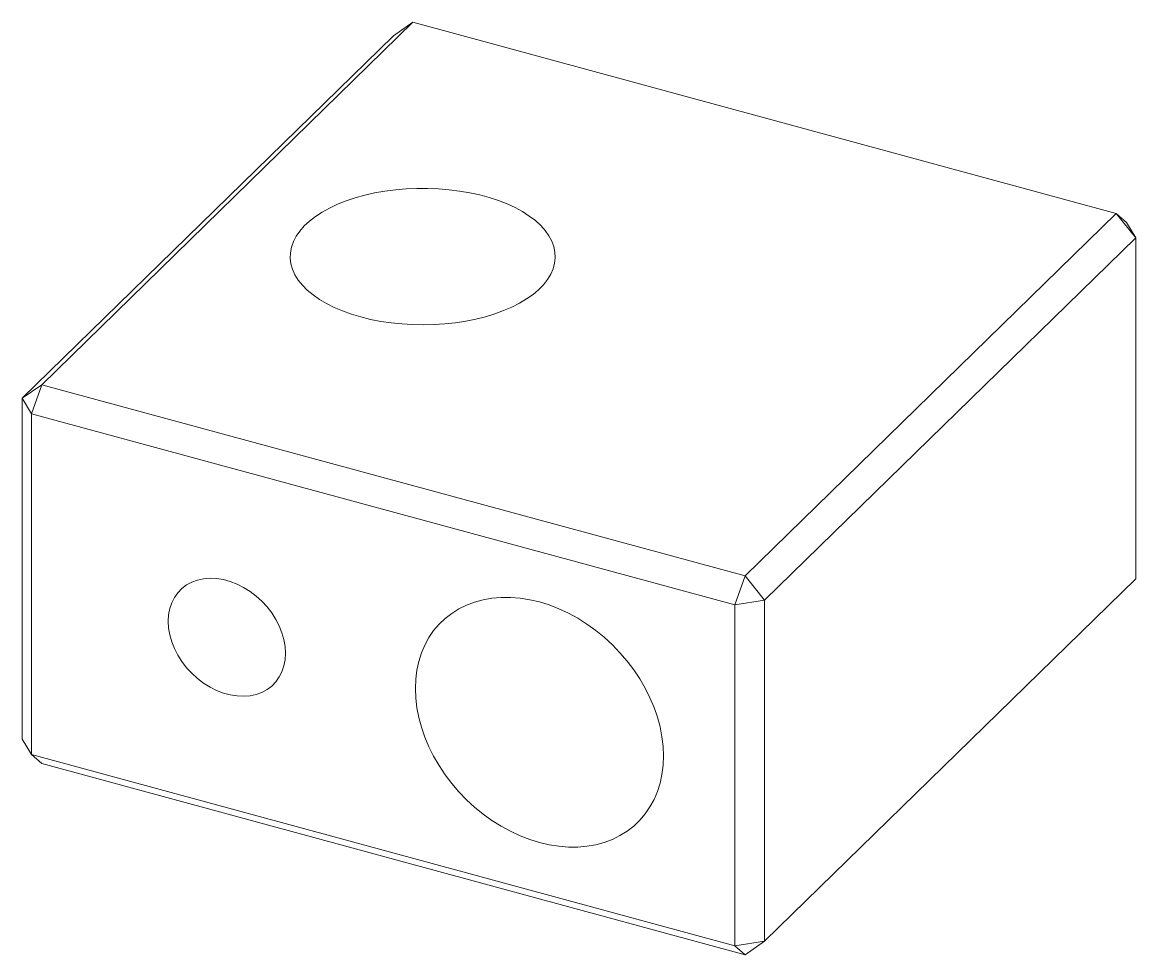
# Paper-space layout '_Trimetric' of a CAD drawing. Header units: millimetres. Extents: x -12.6 to 12.6, y -6.3 to 14.8.
import ezdxf

# ---------------------------------------------------------------- set-up
doc = ezdxf.new("R2010")
doc.units = ezdxf.units.MM

psp = doc.layouts.new('_Trimetric')

# ---------------------------------------------------------------- linework, layer by layer
at = {"color": 7, "linetype": 'Continuous', "lineweight": 15}
for p, q in [((-3.76, 14.835), (-12.16, 6.635)), ((-3.76, 14.835), (-4.202, 14.526)), ((12.16, 10.508), (-3.76, 14.835)), ((-12.602, 6.327), (-4.202, 14.526)), ((3.76, 2.309), (12.16, 10.508)), ((12.602, 9.959), (12.16, 10.508)), ((12.393, 10.307), (12.16, 10.508)), ((12.393, 10.307), (12.602, 9.959)), ((12.602, 9.959), (4.202, 1.76)), ((12.602, 2.245), (12.602, 9.959)), ((-12.16, 6.635), (-12.602, 6.327)), ((-12.393, 5.979), (-12.16, 6.635)), ((-12.16, 6.635), (3.76, 2.309)), ((-12.393, 5.979), (-12.602, 6.327)), ((-12.602, -1.388), (-12.602, 6.327)), ((3.526, 1.652), (-12.393, 5.979)), ((-12.393, 5.979), (-12.393, -1.735)), ((3.76, 2.309), (3.526, 1.652)), ((4.202, 1.76), (3.76, 2.309)), ((4.202, -5.954), (12.602, 2.245)), ((4.202, 1.76), (3.526, 1.652)), ((3.526, -6.062), (3.526, 1.652)), ((4.202, 1.76), (4.202, -5.954)), ((-12.393, -1.735), (-12.602, -1.388)), ((-12.393, -1.735), (3.526, -6.062)), ((-12.393, -1.735), (-12.16, -1.936)), ((3.76, -6.263), (-12.16, -1.936)), ((4.202, -5.954), (3.526, -6.062)), ((3.76, -6.263), (4.202, -5.954)), ((3.76, -6.263), (3.526, -6.062))]:
    psp.add_line(p, q, dxfattribs=at)
at = {"color": 7, "linetype": 'Continuous', "lineweight": 15, "flags": 128}
for points in [[(-4.938, 8.167), (-4.717, 8.112), (-4.488, 8.068), (-4.253, 8.033), (-4.013, 8.008), (-3.77, 7.993), (-3.526, 7.988), (-3.281, 7.994), (-3.038, 8.01), (-2.799, 8.036), (-2.564, 8.072), (-2.336, 8.117), (-2.116, 8.172), (-1.906, 8.237), (-1.706, 8.31), (-1.518, 8.391), (-1.344, 8.479), (-1.185, 8.575), (-1.041, 8.677), (-0.914, 8.784), (-0.804, 8.897), (-0.712, 9.014), (-0.639, 9.134), (-0.586, 9.257), (-0.552, 9.382), (-0.538, 9.508), (-0.544, 9.634), (-0.57, 9.759), (-0.616, 9.883), (-0.681, 10.005), (-0.765, 10.123), (-0.867, 10.237), (-0.988, 10.347), (-1.125, 10.451), (-1.278, 10.55), (-1.447, 10.641), (-1.629, 10.725), (-1.824, 10.801), (-2.031, 10.869), (-2.247, 10.928), (-2.472, 10.977), (-2.704, 11.017), (-2.942, 11.047), (-3.183, 11.067), (-3.427, 11.077), (-3.672, 11.077), (-3.916, 11.066), (-4.157, 11.045), (-4.395, 11.014), (-4.626, 10.973), (-4.85, 10.923), (-5.066, 10.863), (-5.271, 10.794), (-5.465, 10.717), (-5.646, 10.632), (-5.813, 10.54), (-5.965, 10.441), (-6.1, 10.336), (-6.219, 10.226), (-6.32, 10.111), (-6.402, 9.993), (-6.465, 9.871), (-6.509, 9.747), (-6.533, 9.621), (-6.537, 9.495), (-6.521, 9.37), (-6.485, 9.245), (-6.43, 9.122), (-6.355, 9.002), (-6.262, 8.886), (-6.15, 8.773), (-6.021, 8.666), (-5.876, 8.565), (-5.715, 8.47), (-5.539, 8.382), (-5.35, 8.302), (-5.149, 8.23), (-4.938, 8.167)], [(-9.298, 1.281), (-9.289, 1.427), (-9.262, 1.567), (-9.218, 1.699), (-9.157, 1.819), (-9.08, 1.928), (-8.988, 2.023), (-8.882, 2.103), (-8.763, 2.167), (-8.635, 2.214), (-8.497, 2.243), (-8.352, 2.255), (-8.202, 2.249), (-8.048, 2.225), (-7.894, 2.183), (-7.741, 2.124), (-7.591, 2.048), (-7.446, 1.958), (-7.308, 1.853), (-7.179, 1.736), (-7.061, 1.608), (-6.955, 1.47), (-6.863, 1.325), (-6.786, 1.175), (-6.725, 1.021), (-6.68, 0.866), (-6.654, 0.711), (-6.645, 0.559), (-6.654, 0.413), (-6.68, 0.273), (-6.725, 0.141), (-6.786, 0.021), (-6.863, -0.088), (-6.955, -0.183), (-7.061, -0.263), (-7.179, -0.327), (-7.308, -0.374), (-7.446, -0.403), (-7.591, -0.415), (-7.741, -0.409), (-7.894, -0.385), (-8.048, -0.343), (-8.202, -0.284), (-8.352, -0.208), (-8.497, -0.118), (-8.635, -0.013), (-8.763, 0.104), (-8.882, 0.232), (-8.988, 0.37), (-9.08, 0.515), (-9.157, 0.665), (-9.218, 0.819), (-9.262, 0.974), (-9.289, 1.129), (-9.298, 1.281)], [(-3.704, -0.24), (-3.695, -0.029), (-3.669, 0.177), (-3.626, 0.374), (-3.567, 0.564), (-3.49, 0.744), (-3.398, 0.913), (-3.29, 1.07), (-3.168, 1.214), (-3.031, 1.345), (-2.882, 1.461), (-2.72, 1.562), (-2.546, 1.647), (-2.363, 1.716), (-2.171, 1.768), (-1.971, 1.803), (-1.764, 1.821), (-1.551, 1.822), (-1.335, 1.804), (-1.116, 1.77), (-0.896, 1.719), (-0.676, 1.65), (-0.457, 1.566), (-0.24, 1.465), (-0.028, 1.35), (0.179, 1.219), (0.379, 1.075), (0.571, 0.919), (0.755, 0.75), (0.928, 0.571), (1.09, 0.382), (1.239, 0.184), (1.376, -0.021), (1.498, -0.232), (1.606, -0.447), (1.698, -0.667), (1.775, -0.888), (1.835, -1.11), (1.878, -1.331), (1.903, -1.55), (1.912, -1.766), (1.903, -1.977), (1.878, -2.182), (1.835, -2.38), (1.775, -2.57), (1.698, -2.75), (1.606, -2.918), (1.498, -3.076), (1.376, -3.22), (1.239, -3.351), (1.09, -3.467), (0.928, -3.568), (0.755, -3.653), (0.571, -3.722), (0.379, -3.774), (0.179, -3.809), (-0.028, -3.827), (-0.24, -3.827), (-0.457, -3.81), (-0.676, -3.776), (-0.896, -3.724), (-1.116, -3.656), (-1.335, -3.572), (-1.551, -3.471), (-1.764, -3.355), (-1.971, -3.225), (-2.171, -3.081), (-2.363, -2.925), (-2.546, -2.756), (-2.72, -2.577), (-2.882, -2.388), (-3.031, -2.19), (-3.168, -1.985), (-3.29, -1.774), (-3.398, -1.559), (-3.49, -1.339), (-3.567, -1.118), (-3.626, -0.896), (-3.669, -0.675), (-3.695, -0.456), (-3.704, -0.24)]]:
    psp.add_lwpolyline(points, dxfattribs=at)

doc.saveas('drawing.dxf')
